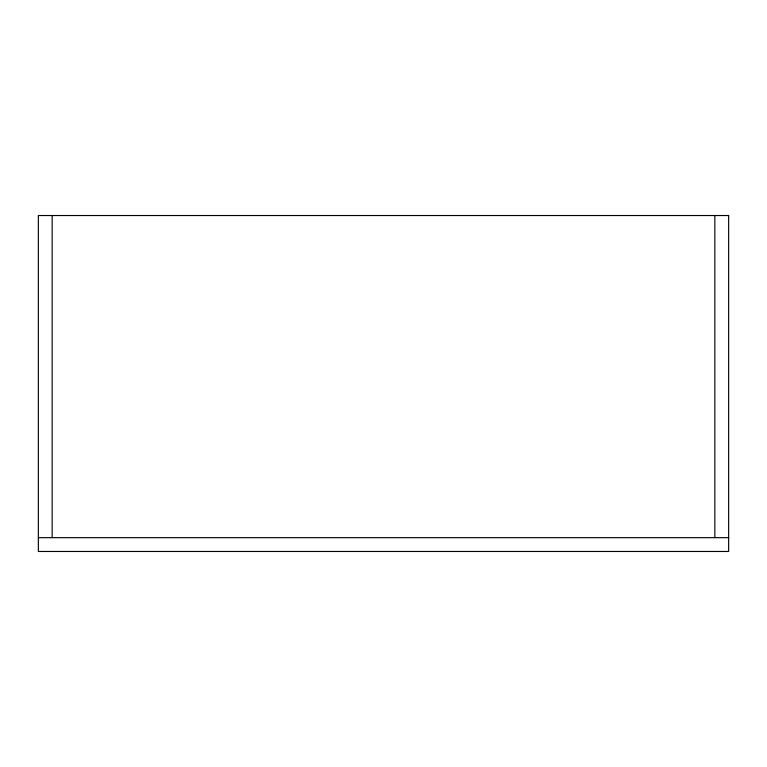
<?xml version="1.0" encoding="UTF-8"?>
<svg xmlns="http://www.w3.org/2000/svg" width="767" height="767" viewBox="0 0 767 767"><rect width="100%" height="100%" fill="white"/><g stroke="black" fill="none" stroke-linecap="round" stroke-linejoin="round"><path stroke-width="1.15" d="M38.35 537.667L728.65 537.667M714.844 215.527L714.844 537.667M52.156 215.527L52.156 537.667M728.65 215.527L38.35 215.527L38.35 551.473L728.65 551.473L728.65 215.527"/></g></svg>
